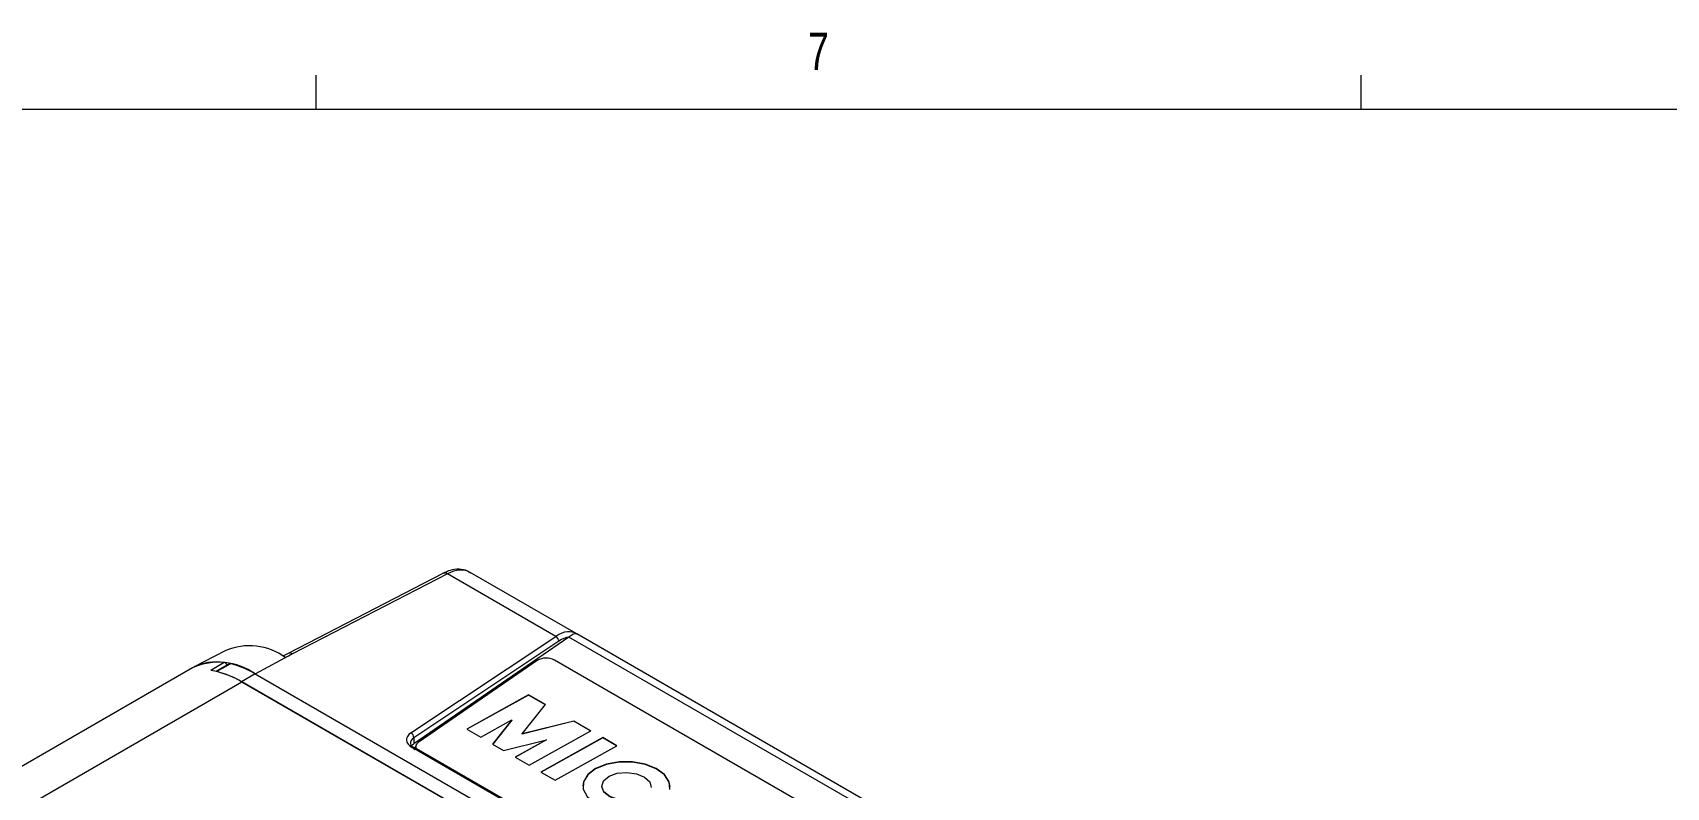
# Model space of a CAD drawing. Header units: millimetres. Extents: x 7 to 553, y 4 to 429.
# Drawn here: x 61.9 to 166.1, y 379.9 to 428.1 of the extents above; entities that cross this region are included whole.
import ezdxf

# ---------------------------------------------------------------- set-up
doc = ezdxf.new("R2010")
doc.units = ezdxf.units.MM
doc.styles.add('SLDTEXTSTYLE0', font='TXT', dxfattribs={"width": 0.75})

msp = doc.modelspace()

# ---------------------------------------------------------------- linework, layer by layer
at = {"color": 7, "linetype": 'Continuous', "lineweight": 18}
for p, q in [((79.956, 423.179), (79.956, 425.333)), ((146.631, 423.179), (146.631, 425.333)), ((13.281, 423.179), (546.681, 423.179)), ((88.036, 393.533), (78.158, 388.418)), ((88.327, 393.499), (78.448, 388.383)), ((95.238, 389.509), (88.327, 393.499)), ((96.536, 389.69), (89.773, 393.595)), ((85.994, 383.344), (95.238, 389.509)), ((95.434, 389.202), (86.189, 383.037)), ((96.077, 389.468), (86.194, 382.65)), ((133.191, 368.042), (96.077, 389.468)), ((96.077, 389.468), (96.077, 389.468)), ((133.923, 368.105), (96.582, 389.662)), ((74.154, 388.592), (72.163, 387.553)), ((74.089, 387.831), (73.226, 387.333)), ((78.158, 388.417), (77.873, 388.27)), ((94.061, 387.969), (86.466, 382.729)), ((129.881, 367.946), (95.159, 387.99)), ((72.063, 387.498), (37.979, 367.822)), ((74.391, 387.752), (73.557, 387.27)), ((74.477, 387.765), (73.606, 387.262)), ((76.068, 387.11), (75.197, 386.607)), ((76.068, 387.11), (127.616, 357.352)), ((43.039, 368.038), (75.199, 386.604)), ((75.197, 386.607), (126.745, 356.849)), ((126.747, 356.846), (75.199, 386.604)), ((93.496, 385.78), (89.557, 383.585)), ((93.496, 385.763), (89.571, 383.577)), ((94.585, 385.151), (93.496, 385.78)), ((93.496, 385.763), (93.496, 385.78)), ((94.576, 385.14), (93.496, 385.763)), ((93.089, 383.288), (94.585, 385.151)), ((90.454, 383.067), (92.448, 384.178)), ((92.448, 384.178), (91.206, 382.633)), ((92.447, 384.162), (91.215, 382.628)), ((92.447, 384.162), (92.448, 384.178)), ((96.4, 384.087), (93.088, 383.271)), ((96.4, 384.103), (93.089, 383.288)), ((97.489, 383.475), (96.4, 384.103)), ((96.4, 384.087), (96.4, 384.103)), ((97.474, 383.466), (96.4, 384.087)), ((86.189, 383.037), (86.194, 382.65)), ((89.557, 383.585), (90.454, 383.067)), ((91.206, 382.633), (91.9, 382.232)), ((91.9, 382.232), (94.647, 382.909)), ((94.647, 382.909), (92.653, 381.798)), ((94.647, 382.892), (92.667, 381.789)), ((93.088, 383.271), (93.089, 383.288)), ((93.55, 381.28), (97.489, 383.475)), ((98.237, 383.043), (94.297, 380.848)), ((98.236, 383.027), (94.312, 380.84)), ((94.647, 382.892), (94.647, 382.909)), ((98.236, 383.027), (98.237, 383.043)), ((99.119, 382.517), (98.236, 383.027)), ((99.133, 382.525), (98.237, 383.043)), ((119.53, 363.094), (86.081, 382.404)), ((119.654, 363.104), (86.205, 382.413)), ((86.301, 382.47), (86.299, 382.359)), ((92.653, 381.798), (93.55, 381.28)), ((95.194, 380.331), (99.133, 382.525)), ((94.297, 380.848), (95.194, 380.331)), ((98.178, 379.957), (98.178, 379.94))]:
    msp.add_line(p, q, dxfattribs=at)
at = {"color": 8, "linetype": 'Continuous', "lineweight": 18}
msp.add_line((78.448, 388.383), (76.073, 387.108), dxfattribs=at)
at = {"color": 7, "linetype": 'Continuous', "lineweight": 18, "flags": 128}
for points in [[(78.448, 388.383), (78.179, 388.244), (77.998, 388.151)], [(73.606, 387.262), (73.578, 387.266), (73.577, 387.266)], [(74.447, 387.769), (74.45, 387.769), (74.477, 387.765)], [(102.538, 379.875), (102.481, 380.207), (102.183, 380.664), (101.657, 381.051), (100.952, 381.331), (100.134, 381.478), (99.281, 381.479), (98.472, 381.333), (97.783, 381.054), (97.279, 380.668), (97.007, 380.212), (96.967, 379.959)], [(102.523, 379.74), (102.482, 380.224), (102.184, 380.681), (101.657, 381.067), (100.952, 381.347), (100.135, 381.495), (99.281, 381.495), (98.472, 381.349), (97.783, 381.071), (97.279, 380.685), (97.008, 380.229), (96.994, 379.745), (97.239, 379.278), (97.72, 378.874), (98.392, 378.568), (99.192, 378.391), (100.045, 378.359)], [(99.854, 379.041), (99.229, 379.096), (98.688, 379.286), (98.318, 379.58), (98.178, 379.93), (98.292, 380.281), (98.639, 380.576), (99.166, 380.768), (99.786, 380.826), (100.402, 380.741), (100.913, 380.526), (101.238, 380.216), (101.325, 379.86)], [(99.853, 379.024), (99.228, 379.08), (98.688, 379.27), (98.318, 379.563), (98.178, 379.914), (98.178, 379.94)]]:
    msp.add_lwpolyline(points, dxfattribs=at)
at = {"color": 8, "linetype": 'Continuous', "lineweight": 18}
for centre, radius, start, end in [((88.151, 393.257), 0.299, 53.87733, 112.53839), ((78.272, 388.142), 0.299, 53.8716, 112.60942), ((86.152, 382.298), 0.127, 65.03477, 123.57068)]:
    msp.add_arc(centre, radius, start, end, dxfattribs=at)
at = {"color": 7, "linetype": 'Continuous', "lineweight": 18}
for centre, radius, start, end in [((75.69, 385.001), 3.905, 53.76011, 113.15953), ((95.074, 389.189), 0.36, 2.11986, 62.88326), ((73.547, 384.801), 3.078, 79.84233, 118.80958), ((73.72, 383.837), 4.019, 54.34106, 114.34848), ((74.005, 387.534), 0.309, 29.29484, 74.14963), ((94.629, 386.99), 1.132, 62.09692, 120.13854), ((72.289, 381.76), 5.651, 59.00092, 80.45622), ((72.142, 381.443), 6.001, 59.38807, 75.87403), ((73.013, 381.946), 6.001, 59.38807, 75.87403), ((85.83, 383.023), 0.36, 2.11986, 62.88326), ((86.598, 382.468), 0.292, 116.8471, 206.53147)]:
    msp.add_arc(centre, radius, start, end, dxfattribs=at)
at = {"color": 8, "linetype": 'Continuous', "lineweight": 18}
msp.add_ellipse((88.252, 391.009), major_axis=(1.532, 2.58), ratio=0.5853863, start_param=0.0071793, end_param=0.7575896, dxfattribs=at)
at = {"color": 7, "linetype": 'Continuous', "lineweight": 18}
for centre, major_axis, ratio, start_param, end_param in [((95.202, 386.997), (1.269, 2.728), 0.5273297, 6.1901632, 6.9870313), ((95.404, 386.905), (1.14, 2.501), 0.52233, 0.3189356, 0.7002637), ((86.973, 382.882), (1.26, -0.037), 0.5564893, 2.4769042, 3.9430903), ((86.966, 382.666), (1, -0.04), 0.553241, 2.4827771, 3.9489633), ((86.972, 382.285), (1, -0.015), 0.5669678, 2.4692092, 2.7953494)]:
    msp.add_ellipse(centre, major_axis=major_axis, ratio=ratio, start_param=start_param, end_param=end_param, dxfattribs=at)
for points, knots in [([(89.795, 393.549), (89.732, 393.596), (89.523, 393.752), (89.066, 393.813), (88.534, 393.758), (88.195, 393.605), (88.036, 393.533)], [0, 0, 0, 0, 0.1306793, 0.4336354, 0.7356999, 1, 1, 1, 1]), ([(96.599, 389.65), (96.598, 389.651), (96.576, 389.669), (96.502, 389.694), (96.346, 389.65), (96.16, 389.524), (96.077, 389.468)], [0, 0, 0, 0, 0.0122431, 0.2361835, 0.6591394, 1, 1, 1, 1])]:
    msp.add_open_spline(points, degree=3, knots=knots, dxfattribs=at)

# ---------------------------------------------------------------- texts
at = {"color": 7, "linetype": 'Continuous', "lineweight": 0, "insert": (111.334, 428.054), "char_height": 2.381, "attachment_point": 1, "style": 'SLDTEXTSTYLE0'}
msp.add_mtext('7', dxfattribs=at)

doc.saveas('drawing.dxf')
